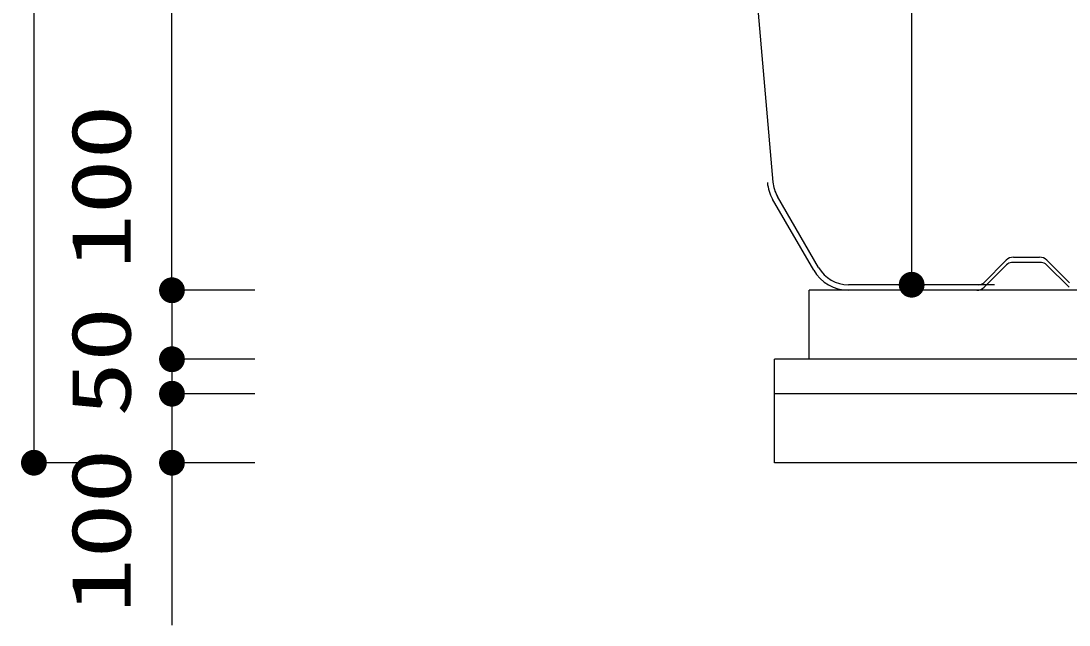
# Model space of a CAD drawing. Units: millimetres, scale not verified. Extents: x -10482 to 6837, y -7144 to 4933.
# Drawn here: x -7328 to -5810, y -4699 to -3823 of the extents above; entities that cross this region are included whole.
import ezdxf
from ezdxf.enums import TextEntityAlignment as Align

# ---------------------------------------------------------------- set-up
doc = ezdxf.new("R2010")
doc.units = ezdxf.units.MM
doc.header["$LTSCALE"] = 30
for name, color, linetype, lineweight in [('0-1_KIKI', 3, 'Continuous', 25), ('0-2_SEISAKU', 2, 'Continuous', 25), ('0-6_SUNPO', 7, 'Continuous', 25)]:
    doc.layers.add(name, color=color, linetype=linetype, lineweight=lineweight)
doc.styles.add('ＭＳ ゴシック', font='')
doc.styles.get('ＭＳ ゴシック').set_extended_font_data('MS Gothic')

msp = doc.modelspace()

# ---------------------------------------------------------------- linework, layer by layer
at = {"layer": '0-1_KIKI'}
for p, q in [((-6286.08, -3513.68), (-6238.55, -4056.93)), ((-6179.44, -4184.68), (-6238.97, -4081.57)), ((-6172.52, -4180.68), (-6232.05, -4077.57)), ((-5900.47, -4170.07), (-5933.15, -4202.75)), ((-5849.29, -4173.68), (-5892.87, -4173.68)), ((-5889.87, -4165.68), (-5852.29, -4165.68)), ((-5841.69, -4170.07), (-5809.01, -4202.75)), ((-5899.94, -4176.61), (-5932.62, -4209.28)), ((-5842.22, -4176.61), (-5809.55, -4209.28)), ((-5940.22, -4205.68), (-6129.21, -4205.68)), ((-5943.22, -4213.68), (-6129.21, -4213.68))]:
    msp.add_line(p, q, dxfattribs=at)
for centre, radius, start, end in [((-6188.74, -4052.57), 58, 185, 210), ((-6188.74, -4052.57), 50, 185, 210), ((-5889.87, -4180.68), 15, 90, 135), ((-5892.87, -4183.68), 10, 90, 135), ((-5852.29, -4180.68), 15, 45, 90), ((-5849.29, -4183.68), 10, 45, 90), ((-6129.21, -4155.68), 58, 210, 270), ((-6129.21, -4155.68), 50, 210, 270), ((-5940.22, -4195.68), 10, 270, 315), ((-5943.22, -4198.68), 15, 270, 315)]:
    msp.add_arc(centre, radius, start, end, dxfattribs=at)
at = {"layer": '0-2_SEISAKU'}
for p, q in [((-4586.08, -4213.67), (-6186.08, -4213.67)), ((-6186.08, -4313.67), (-6186.08, -4213.67)), ((-6236.08, -4463.67), (-6236.08, -4313.67)), ((-4536.08, -4313.67), (-6236.08, -4313.67)), ((-4536.08, -4363.67), (-6236.08, -4363.67)), ((-4536.08, -4463.67), (-6236.08, -4463.67))]:
    msp.add_line(p, q, dxfattribs=at)
at = {"layer": '0-6_SUNPO', "color": 4}
for p, q in [((-7309.12, -2363.67), (-7309.12, -4463.67)), ((-7109.12, -4213.67), (-7109.12, -2513.67)), ((-6037.53, -3020.67), (-6037.53, -4205.68)), ((-5917.53, -4205.68), (-6037.53, -4205.68)), ((-6989.12, -4213.67), (-7109.12, -4213.67)), ((-7109.12, -4213.67), (-7109.12, -4313.67)), ((-6989.12, -4213.67), (-7109.12, -4213.67)), ((-6989.12, -4313.67), (-7109.12, -4313.67)), ((-6989.12, -4313.67), (-7109.12, -4313.67)), ((-7109.12, -4313.67), (-7109.12, -4363.67)), ((-6989.12, -4363.67), (-7109.12, -4363.67)), ((-6989.12, -4363.67), (-7109.12, -4363.67)), ((-7109.12, -4363.67), (-7109.12, -4463.67)), ((-7189.12, -4463.67), (-7309.12, -4463.67)), ((-6989.12, -4463.67), (-7109.12, -4463.67)), ((-7109.12, -4463.67), (-7109.12, -4698.91))]:
    msp.add_line(p, q, dxfattribs=at)
at = {"layer": '0-6_SUNPO'}
for points in [[(-6047.95, -4190.09), (-6037.53, -4205.68), (-6050.79, -4192.42)], [(-6044.7, -4188.36), (-6037.53, -4205.68), (-6047.95, -4190.09)], [(-6041.19, -4187.29), (-6037.53, -4205.68), (-6044.7, -4188.36)], [(-6037.53, -4186.93), (-6037.53, -4205.68), (-6041.19, -4187.29)], [(-6033.87, -4187.29), (-6037.53, -4205.68), (-6037.53, -4186.93)], [(-6030.35, -4188.36), (-6037.53, -4205.68), (-6033.87, -4187.29)], [(-6027.11, -4190.09), (-6037.53, -4205.68), (-6030.35, -4188.36)], [(-6024.27, -4192.42), (-6037.53, -4205.68), (-6027.11, -4190.09)], [(-7124.71, -4203.26), (-7109.12, -4213.67), (-7126.44, -4206.5)], [(-7124.71, -4203.26), (-7109.12, -4213.67), (-7126.44, -4206.5)], [(-7122.38, -4200.42), (-7109.12, -4213.67), (-7124.71, -4203.26)], [(-7122.38, -4200.42), (-7109.12, -4213.67), (-7124.71, -4203.26)], [(-7119.54, -4198.08), (-7109.12, -4213.67), (-7122.38, -4200.42)], [(-7119.54, -4198.08), (-7109.12, -4213.67), (-7122.38, -4200.42)], [(-7116.3, -4196.35), (-7109.12, -4213.67), (-7119.54, -4198.08)], [(-7116.3, -4196.35), (-7109.12, -4213.67), (-7119.54, -4198.08)], [(-7112.78, -4195.28), (-7109.12, -4213.67), (-7116.3, -4196.35)], [(-7112.78, -4195.28), (-7109.12, -4213.67), (-7116.3, -4196.35)], [(-7109.12, -4194.92), (-7109.12, -4213.67), (-7112.78, -4195.28)], [(-7109.12, -4194.92), (-7109.12, -4213.67), (-7112.78, -4195.28)], [(-7105.46, -4195.28), (-7109.12, -4213.67), (-7109.12, -4194.92)], [(-7105.46, -4195.28), (-7109.12, -4213.67), (-7109.12, -4194.92)], [(-7101.95, -4196.35), (-7109.12, -4213.67), (-7105.46, -4195.28)], [(-7101.95, -4196.35), (-7109.12, -4213.67), (-7105.46, -4195.28)], [(-7098.7, -4198.08), (-7109.12, -4213.67), (-7101.95, -4196.35)], [(-7098.7, -4198.08), (-7109.12, -4213.67), (-7101.95, -4196.35)], [(-7095.86, -4200.42), (-7109.12, -4213.67), (-7098.7, -4198.08)], [(-7095.86, -4200.42), (-7109.12, -4213.67), (-7098.7, -4198.08)], [(-7093.53, -4203.26), (-7109.12, -4213.67), (-7095.86, -4200.42)], [(-7093.53, -4203.26), (-7109.12, -4213.67), (-7095.86, -4200.42)], [(-7091.8, -4206.5), (-7109.12, -4213.67), (-7093.53, -4203.26)], [(-7091.8, -4206.5), (-7109.12, -4213.67), (-7093.53, -4203.26)], [(-6055.92, -4202.02), (-6037.53, -4205.68), (-6056.28, -4205.68)], [(-6056.28, -4205.68), (-6037.53, -4205.68), (-6055.92, -4209.34)], [(-6054.85, -4198.5), (-6037.53, -4205.68), (-6055.92, -4202.02)], [(-6055.92, -4209.34), (-6037.53, -4205.68), (-6054.85, -4212.85)], [(-6053.12, -4195.26), (-6037.53, -4205.68), (-6054.85, -4198.5)], [(-6054.85, -4212.85), (-6037.53, -4205.68), (-6053.12, -4216.09)], [(-6050.79, -4192.42), (-6037.53, -4205.68), (-6053.12, -4195.26)], [(-6053.12, -4216.09), (-6037.53, -4205.68), (-6050.79, -4218.94)], [(-6050.79, -4218.94), (-6037.53, -4205.68), (-6047.95, -4221.27)], [(-6047.95, -4221.27), (-6037.53, -4205.68), (-6044.7, -4223)], [(-6044.7, -4223), (-6037.53, -4205.68), (-6041.19, -4224.07)], [(-6041.19, -4224.07), (-6037.53, -4205.68), (-6037.53, -4224.43)], [(-6021.94, -4195.26), (-6037.53, -4205.68), (-6024.27, -4192.42)], [(-6020.21, -4198.5), (-6037.53, -4205.68), (-6021.94, -4195.26)], [(-6019.14, -4202.02), (-6037.53, -4205.68), (-6020.21, -4198.5)], [(-6018.78, -4205.68), (-6037.53, -4205.68), (-6019.14, -4202.02)], [(-6037.53, -4224.43), (-6037.53, -4205.68), (-6033.87, -4224.07)], [(-6033.87, -4224.07), (-6037.53, -4205.68), (-6030.35, -4223)], [(-6030.35, -4223), (-6037.53, -4205.68), (-6027.11, -4221.27)], [(-6027.11, -4221.27), (-6037.53, -4205.68), (-6024.27, -4218.94)], [(-6024.27, -4218.94), (-6037.53, -4205.68), (-6021.94, -4216.09)], [(-6021.94, -4216.09), (-6037.53, -4205.68), (-6020.21, -4212.85)], [(-6020.21, -4212.85), (-6037.53, -4205.68), (-6019.14, -4209.34)], [(-6019.14, -4209.34), (-6037.53, -4205.68), (-6018.78, -4205.68)], [(-7127.51, -4210.02), (-7109.12, -4213.67), (-7127.87, -4213.67)], [(-7127.51, -4210.02), (-7109.12, -4213.67), (-7127.87, -4213.67)], [(-7127.87, -4213.67), (-7109.12, -4213.67), (-7127.51, -4217.33)], [(-7127.87, -4213.67), (-7109.12, -4213.67), (-7127.51, -4217.33)], [(-7126.44, -4206.5), (-7109.12, -4213.67), (-7127.51, -4210.02)], [(-7126.44, -4206.5), (-7109.12, -4213.67), (-7127.51, -4210.02)], [(-7127.51, -4217.33), (-7109.12, -4213.67), (-7126.44, -4220.85)], [(-7127.51, -4217.33), (-7109.12, -4213.67), (-7126.44, -4220.85)], [(-7126.44, -4220.85), (-7109.12, -4213.67), (-7124.71, -4224.09)], [(-7126.44, -4220.85), (-7109.12, -4213.67), (-7124.71, -4224.09)], [(-7124.71, -4224.09), (-7109.12, -4213.67), (-7122.38, -4226.93)], [(-7124.71, -4224.09), (-7109.12, -4213.67), (-7122.38, -4226.93)], [(-7122.38, -4226.93), (-7109.12, -4213.67), (-7119.54, -4229.26)], [(-7122.38, -4226.93), (-7109.12, -4213.67), (-7119.54, -4229.26)], [(-7119.54, -4229.26), (-7109.12, -4213.67), (-7116.3, -4231)], [(-7119.54, -4229.26), (-7109.12, -4213.67), (-7116.3, -4231)], [(-7116.3, -4231), (-7109.12, -4213.67), (-7112.78, -4232.06)], [(-7116.3, -4231), (-7109.12, -4213.67), (-7112.78, -4232.06)], [(-7112.78, -4232.06), (-7109.12, -4213.67), (-7109.12, -4232.42)], [(-7112.78, -4232.06), (-7109.12, -4213.67), (-7109.12, -4232.42)], [(-7090.73, -4210.02), (-7109.12, -4213.67), (-7091.8, -4206.5)], [(-7090.73, -4210.02), (-7109.12, -4213.67), (-7091.8, -4206.5)], [(-7090.37, -4213.67), (-7109.12, -4213.67), (-7090.73, -4210.02)], [(-7090.37, -4213.67), (-7109.12, -4213.67), (-7090.73, -4210.02)], [(-7109.12, -4232.42), (-7109.12, -4213.67), (-7105.46, -4232.06)], [(-7105.46, -4232.06), (-7109.12, -4213.67), (-7101.95, -4231)], [(-7101.95, -4231), (-7109.12, -4213.67), (-7098.7, -4229.26)], [(-7098.7, -4229.26), (-7109.12, -4213.67), (-7095.86, -4226.93)], [(-7095.86, -4226.93), (-7109.12, -4213.67), (-7093.53, -4224.09)], [(-7093.53, -4224.09), (-7109.12, -4213.67), (-7091.8, -4220.85)], [(-7091.8, -4220.85), (-7109.12, -4213.67), (-7090.73, -4217.33)], [(-7090.73, -4217.33), (-7109.12, -4213.67), (-7090.37, -4213.67)], [(-7109.12, -4232.42), (-7109.12, -4213.67), (-7105.46, -4232.06)], [(-7105.46, -4232.06), (-7109.12, -4213.67), (-7101.95, -4231)], [(-7101.95, -4231), (-7109.12, -4213.67), (-7098.7, -4229.26)], [(-7098.7, -4229.26), (-7109.12, -4213.67), (-7095.86, -4226.93)], [(-7095.86, -4226.93), (-7109.12, -4213.67), (-7093.53, -4224.09)], [(-7093.53, -4224.09), (-7109.12, -4213.67), (-7091.8, -4220.85)], [(-7091.8, -4220.85), (-7109.12, -4213.67), (-7090.73, -4217.33)], [(-7090.73, -4217.33), (-7109.12, -4213.67), (-7090.37, -4213.67)], [(-7116.3, -4296.35), (-7109.12, -4313.67), (-7119.54, -4298.08)], [(-7116.3, -4296.35), (-7109.12, -4313.67), (-7119.54, -4298.08)], [(-7112.78, -4295.28), (-7109.12, -4313.67), (-7116.3, -4296.35)], [(-7112.78, -4295.28), (-7109.12, -4313.67), (-7116.3, -4296.35)], [(-7109.12, -4294.92), (-7109.12, -4313.67), (-7112.78, -4295.28)], [(-7109.12, -4294.92), (-7109.12, -4313.67), (-7112.78, -4295.28)], [(-7105.46, -4295.28), (-7109.12, -4313.67), (-7109.12, -4294.92)], [(-7105.46, -4295.28), (-7109.12, -4313.67), (-7109.12, -4294.92)], [(-7101.95, -4296.35), (-7109.12, -4313.67), (-7105.46, -4295.28)], [(-7101.95, -4296.35), (-7109.12, -4313.67), (-7105.46, -4295.28)], [(-7098.7, -4298.08), (-7109.12, -4313.67), (-7101.95, -4296.35)], [(-7098.7, -4298.08), (-7109.12, -4313.67), (-7101.95, -4296.35)], [(-7127.51, -4310.02), (-7109.12, -4313.67), (-7127.87, -4313.67)], [(-7127.51, -4310.02), (-7109.12, -4313.67), (-7127.87, -4313.67)], [(-7126.44, -4306.5), (-7109.12, -4313.67), (-7127.51, -4310.02)], [(-7126.44, -4306.5), (-7109.12, -4313.67), (-7127.51, -4310.02)], [(-7124.71, -4303.26), (-7109.12, -4313.67), (-7126.44, -4306.5)], [(-7124.71, -4303.26), (-7109.12, -4313.67), (-7126.44, -4306.5)], [(-7122.38, -4300.42), (-7109.12, -4313.67), (-7124.71, -4303.26)], [(-7122.38, -4300.42), (-7109.12, -4313.67), (-7124.71, -4303.26)], [(-7119.54, -4298.08), (-7109.12, -4313.67), (-7122.38, -4300.42)], [(-7119.54, -4298.08), (-7109.12, -4313.67), (-7122.38, -4300.42)], [(-7095.86, -4300.42), (-7109.12, -4313.67), (-7098.7, -4298.08)], [(-7095.86, -4300.42), (-7109.12, -4313.67), (-7098.7, -4298.08)], [(-7093.53, -4303.26), (-7109.12, -4313.67), (-7095.86, -4300.42)], [(-7093.53, -4303.26), (-7109.12, -4313.67), (-7095.86, -4300.42)], [(-7091.8, -4306.5), (-7109.12, -4313.67), (-7093.53, -4303.26)], [(-7091.8, -4306.5), (-7109.12, -4313.67), (-7093.53, -4303.26)], [(-7090.73, -4310.02), (-7109.12, -4313.67), (-7091.8, -4306.5)], [(-7090.73, -4310.02), (-7109.12, -4313.67), (-7091.8, -4306.5)], [(-7090.37, -4313.67), (-7109.12, -4313.67), (-7090.73, -4310.02)], [(-7090.37, -4313.67), (-7109.12, -4313.67), (-7090.73, -4310.02)], [(-7127.87, -4313.67), (-7109.12, -4313.67), (-7127.51, -4317.33)], [(-7127.87, -4313.67), (-7109.12, -4313.67), (-7127.51, -4317.33)], [(-7127.51, -4317.33), (-7109.12, -4313.67), (-7126.44, -4320.85)], [(-7127.51, -4317.33), (-7109.12, -4313.67), (-7126.44, -4320.85)], [(-7126.44, -4320.85), (-7109.12, -4313.67), (-7124.71, -4324.09)], [(-7126.44, -4320.85), (-7109.12, -4313.67), (-7124.71, -4324.09)], [(-7124.71, -4324.09), (-7109.12, -4313.67), (-7122.38, -4326.93)], [(-7124.71, -4324.09), (-7109.12, -4313.67), (-7122.38, -4326.93)], [(-7122.38, -4326.93), (-7109.12, -4313.67), (-7119.54, -4329.26)], [(-7122.38, -4326.93), (-7109.12, -4313.67), (-7119.54, -4329.26)], [(-7119.54, -4329.26), (-7109.12, -4313.67), (-7116.3, -4331)], [(-7119.54, -4329.26), (-7109.12, -4313.67), (-7116.3, -4331)], [(-7116.3, -4331), (-7109.12, -4313.67), (-7112.78, -4332.06)], [(-7116.3, -4331), (-7109.12, -4313.67), (-7112.78, -4332.06)], [(-7112.78, -4332.06), (-7109.12, -4313.67), (-7109.12, -4332.42)], [(-7112.78, -4332.06), (-7109.12, -4313.67), (-7109.12, -4332.42)], [(-7109.12, -4332.42), (-7109.12, -4313.67), (-7105.46, -4332.06)], [(-7105.46, -4332.06), (-7109.12, -4313.67), (-7101.95, -4331)], [(-7101.95, -4331), (-7109.12, -4313.67), (-7098.7, -4329.26)], [(-7098.7, -4329.26), (-7109.12, -4313.67), (-7095.86, -4326.93)], [(-7095.86, -4326.93), (-7109.12, -4313.67), (-7093.53, -4324.09)], [(-7093.53, -4324.09), (-7109.12, -4313.67), (-7091.8, -4320.85)], [(-7091.8, -4320.85), (-7109.12, -4313.67), (-7090.73, -4317.33)], [(-7090.73, -4317.33), (-7109.12, -4313.67), (-7090.37, -4313.67)], [(-7109.12, -4332.42), (-7109.12, -4313.67), (-7105.46, -4332.06)], [(-7105.46, -4332.06), (-7109.12, -4313.67), (-7101.95, -4331)], [(-7101.95, -4331), (-7109.12, -4313.67), (-7098.7, -4329.26)], [(-7098.7, -4329.26), (-7109.12, -4313.67), (-7095.86, -4326.93)], [(-7095.86, -4326.93), (-7109.12, -4313.67), (-7093.53, -4324.09)], [(-7093.53, -4324.09), (-7109.12, -4313.67), (-7091.8, -4320.85)], [(-7091.8, -4320.85), (-7109.12, -4313.67), (-7090.73, -4317.33)], [(-7090.73, -4317.33), (-7109.12, -4313.67), (-7090.37, -4313.67)], [(-7126.44, -4356.5), (-7109.12, -4363.67), (-7127.51, -4360.02)], [(-7126.44, -4356.5), (-7109.12, -4363.67), (-7127.51, -4360.02)], [(-7124.71, -4353.26), (-7109.12, -4363.67), (-7126.44, -4356.5)], [(-7124.71, -4353.26), (-7109.12, -4363.67), (-7126.44, -4356.5)], [(-7122.38, -4350.42), (-7109.12, -4363.67), (-7124.71, -4353.26)], [(-7122.38, -4350.42), (-7109.12, -4363.67), (-7124.71, -4353.26)], [(-7119.54, -4348.08), (-7109.12, -4363.67), (-7122.38, -4350.42)], [(-7119.54, -4348.08), (-7109.12, -4363.67), (-7122.38, -4350.42)], [(-7116.3, -4346.35), (-7109.12, -4363.67), (-7119.54, -4348.08)], [(-7116.3, -4346.35), (-7109.12, -4363.67), (-7119.54, -4348.08)], [(-7112.78, -4345.28), (-7109.12, -4363.67), (-7116.3, -4346.35)], [(-7112.78, -4345.28), (-7109.12, -4363.67), (-7116.3, -4346.35)], [(-7109.12, -4344.92), (-7109.12, -4363.67), (-7112.78, -4345.28)], [(-7109.12, -4344.92), (-7109.12, -4363.67), (-7112.78, -4345.28)], [(-7105.46, -4345.28), (-7109.12, -4363.67), (-7109.12, -4344.92)], [(-7105.46, -4345.28), (-7109.12, -4363.67), (-7109.12, -4344.92)], [(-7101.95, -4346.35), (-7109.12, -4363.67), (-7105.46, -4345.28)], [(-7101.95, -4346.35), (-7109.12, -4363.67), (-7105.46, -4345.28)], [(-7098.7, -4348.08), (-7109.12, -4363.67), (-7101.95, -4346.35)], [(-7098.7, -4348.08), (-7109.12, -4363.67), (-7101.95, -4346.35)], [(-7095.86, -4350.42), (-7109.12, -4363.67), (-7098.7, -4348.08)], [(-7095.86, -4350.42), (-7109.12, -4363.67), (-7098.7, -4348.08)], [(-7093.53, -4353.26), (-7109.12, -4363.67), (-7095.86, -4350.42)], [(-7093.53, -4353.26), (-7109.12, -4363.67), (-7095.86, -4350.42)], [(-7091.8, -4356.5), (-7109.12, -4363.67), (-7093.53, -4353.26)], [(-7091.8, -4356.5), (-7109.12, -4363.67), (-7093.53, -4353.26)], [(-7090.73, -4360.02), (-7109.12, -4363.67), (-7091.8, -4356.5)], [(-7090.73, -4360.02), (-7109.12, -4363.67), (-7091.8, -4356.5)], [(-7127.51, -4360.02), (-7109.12, -4363.67), (-7127.87, -4363.67)], [(-7127.51, -4360.02), (-7109.12, -4363.67), (-7127.87, -4363.67)], [(-7127.87, -4363.67), (-7109.12, -4363.67), (-7127.51, -4367.33)], [(-7127.87, -4363.67), (-7109.12, -4363.67), (-7127.51, -4367.33)], [(-7127.51, -4367.33), (-7109.12, -4363.67), (-7126.44, -4370.85)], [(-7127.51, -4367.33), (-7109.12, -4363.67), (-7126.44, -4370.85)], [(-7126.44, -4370.85), (-7109.12, -4363.67), (-7124.71, -4374.09)], [(-7126.44, -4370.85), (-7109.12, -4363.67), (-7124.71, -4374.09)], [(-7124.71, -4374.09), (-7109.12, -4363.67), (-7122.38, -4376.93)], [(-7124.71, -4374.09), (-7109.12, -4363.67), (-7122.38, -4376.93)], [(-7122.38, -4376.93), (-7109.12, -4363.67), (-7119.54, -4379.26)], [(-7122.38, -4376.93), (-7109.12, -4363.67), (-7119.54, -4379.26)], [(-7119.54, -4379.26), (-7109.12, -4363.67), (-7116.3, -4381)], [(-7119.54, -4379.26), (-7109.12, -4363.67), (-7116.3, -4381)], [(-7116.3, -4381), (-7109.12, -4363.67), (-7112.78, -4382.06)], [(-7116.3, -4381), (-7109.12, -4363.67), (-7112.78, -4382.06)], [(-7112.78, -4382.06), (-7109.12, -4363.67), (-7109.12, -4382.42)], [(-7112.78, -4382.06), (-7109.12, -4363.67), (-7109.12, -4382.42)], [(-7090.37, -4363.67), (-7109.12, -4363.67), (-7090.73, -4360.02)], [(-7090.37, -4363.67), (-7109.12, -4363.67), (-7090.73, -4360.02)], [(-7109.12, -4382.42), (-7109.12, -4363.67), (-7105.46, -4382.06)], [(-7105.46, -4382.06), (-7109.12, -4363.67), (-7101.95, -4381)], [(-7101.95, -4381), (-7109.12, -4363.67), (-7098.7, -4379.26)], [(-7098.7, -4379.26), (-7109.12, -4363.67), (-7095.86, -4376.93)], [(-7095.86, -4376.93), (-7109.12, -4363.67), (-7093.53, -4374.09)], [(-7093.53, -4374.09), (-7109.12, -4363.67), (-7091.8, -4370.85)], [(-7091.8, -4370.85), (-7109.12, -4363.67), (-7090.73, -4367.33)], [(-7090.73, -4367.33), (-7109.12, -4363.67), (-7090.37, -4363.67)], [(-7109.12, -4382.42), (-7109.12, -4363.67), (-7105.46, -4382.06)], [(-7105.46, -4382.06), (-7109.12, -4363.67), (-7101.95, -4381)], [(-7101.95, -4381), (-7109.12, -4363.67), (-7098.7, -4379.26)], [(-7098.7, -4379.26), (-7109.12, -4363.67), (-7095.86, -4376.93)], [(-7095.86, -4376.93), (-7109.12, -4363.67), (-7093.53, -4374.09)], [(-7093.53, -4374.09), (-7109.12, -4363.67), (-7091.8, -4370.85)], [(-7091.8, -4370.85), (-7109.12, -4363.67), (-7090.73, -4367.33)], [(-7090.73, -4367.33), (-7109.12, -4363.67), (-7090.37, -4363.67)], [(-7319.54, -4448.08), (-7309.12, -4463.67), (-7322.38, -4450.42)], [(-7316.3, -4446.35), (-7309.12, -4463.67), (-7319.54, -4448.08)], [(-7312.78, -4445.28), (-7309.12, -4463.67), (-7316.3, -4446.35)], [(-7309.12, -4444.92), (-7309.12, -4463.67), (-7312.78, -4445.28)], [(-7305.46, -4445.28), (-7309.12, -4463.67), (-7309.12, -4444.92)], [(-7301.95, -4446.35), (-7309.12, -4463.67), (-7305.46, -4445.28)], [(-7298.7, -4448.08), (-7309.12, -4463.67), (-7301.95, -4446.35)], [(-7295.86, -4450.42), (-7309.12, -4463.67), (-7298.7, -4448.08)], [(-7119.54, -4448.08), (-7109.12, -4463.67), (-7122.38, -4450.42)], [(-7116.3, -4446.35), (-7109.12, -4463.67), (-7119.54, -4448.08)], [(-7112.78, -4445.28), (-7109.12, -4463.67), (-7116.3, -4446.35)], [(-7109.12, -4444.92), (-7109.12, -4463.67), (-7112.78, -4445.28)], [(-7105.46, -4445.28), (-7109.12, -4463.67), (-7109.12, -4444.92)], [(-7101.95, -4446.35), (-7109.12, -4463.67), (-7105.46, -4445.28)], [(-7098.7, -4448.08), (-7109.12, -4463.67), (-7101.95, -4446.35)], [(-7095.86, -4450.42), (-7109.12, -4463.67), (-7098.7, -4448.08)], [(-7327.51, -4460.02), (-7309.12, -4463.67), (-7327.87, -4463.67)], [(-7327.87, -4463.67), (-7309.12, -4463.67), (-7327.51, -4467.33)], [(-7326.44, -4456.5), (-7309.12, -4463.67), (-7327.51, -4460.02)], [(-7327.51, -4467.33), (-7309.12, -4463.67), (-7326.44, -4470.85)], [(-7324.71, -4453.26), (-7309.12, -4463.67), (-7326.44, -4456.5)], [(-7326.44, -4470.85), (-7309.12, -4463.67), (-7324.71, -4474.09)], [(-7322.38, -4450.42), (-7309.12, -4463.67), (-7324.71, -4453.26)], [(-7324.71, -4474.09), (-7309.12, -4463.67), (-7322.38, -4476.93)], [(-7322.38, -4476.93), (-7309.12, -4463.67), (-7319.54, -4479.26)], [(-7319.54, -4479.26), (-7309.12, -4463.67), (-7316.3, -4481)], [(-7316.3, -4481), (-7309.12, -4463.67), (-7312.78, -4482.06)], [(-7312.78, -4482.06), (-7309.12, -4463.67), (-7309.12, -4482.42)], [(-7293.53, -4453.26), (-7309.12, -4463.67), (-7295.86, -4450.42)], [(-7291.8, -4456.5), (-7309.12, -4463.67), (-7293.53, -4453.26)], [(-7290.73, -4460.02), (-7309.12, -4463.67), (-7291.8, -4456.5)], [(-7290.37, -4463.67), (-7309.12, -4463.67), (-7290.73, -4460.02)], [(-7309.12, -4482.42), (-7309.12, -4463.67), (-7305.46, -4482.06)], [(-7305.46, -4482.06), (-7309.12, -4463.67), (-7301.95, -4481)], [(-7301.95, -4481), (-7309.12, -4463.67), (-7298.7, -4479.26)], [(-7298.7, -4479.26), (-7309.12, -4463.67), (-7295.86, -4476.93)], [(-7295.86, -4476.93), (-7309.12, -4463.67), (-7293.53, -4474.09)], [(-7293.53, -4474.09), (-7309.12, -4463.67), (-7291.8, -4470.85)], [(-7291.8, -4470.85), (-7309.12, -4463.67), (-7290.73, -4467.33)], [(-7290.73, -4467.33), (-7309.12, -4463.67), (-7290.37, -4463.67)], [(-7127.51, -4460.02), (-7109.12, -4463.67), (-7127.87, -4463.67)], [(-7127.87, -4463.67), (-7109.12, -4463.67), (-7127.51, -4467.33)], [(-7126.44, -4456.5), (-7109.12, -4463.67), (-7127.51, -4460.02)], [(-7127.51, -4467.33), (-7109.12, -4463.67), (-7126.44, -4470.85)], [(-7124.71, -4453.26), (-7109.12, -4463.67), (-7126.44, -4456.5)], [(-7126.44, -4470.85), (-7109.12, -4463.67), (-7124.71, -4474.09)], [(-7122.38, -4450.42), (-7109.12, -4463.67), (-7124.71, -4453.26)], [(-7124.71, -4474.09), (-7109.12, -4463.67), (-7122.38, -4476.93)], [(-7122.38, -4476.93), (-7109.12, -4463.67), (-7119.54, -4479.26)], [(-7119.54, -4479.26), (-7109.12, -4463.67), (-7116.3, -4481)], [(-7116.3, -4481), (-7109.12, -4463.67), (-7112.78, -4482.06)], [(-7112.78, -4482.06), (-7109.12, -4463.67), (-7109.12, -4482.42)], [(-7093.53, -4453.26), (-7109.12, -4463.67), (-7095.86, -4450.42)], [(-7091.8, -4456.5), (-7109.12, -4463.67), (-7093.53, -4453.26)], [(-7090.73, -4460.02), (-7109.12, -4463.67), (-7091.8, -4456.5)], [(-7090.37, -4463.67), (-7109.12, -4463.67), (-7090.73, -4460.02)], [(-7109.12, -4482.42), (-7109.12, -4463.67), (-7105.46, -4482.06)], [(-7105.46, -4482.06), (-7109.12, -4463.67), (-7101.95, -4481)], [(-7101.95, -4481), (-7109.12, -4463.67), (-7098.7, -4479.26)], [(-7098.7, -4479.26), (-7109.12, -4463.67), (-7095.86, -4476.93)], [(-7095.86, -4476.93), (-7109.12, -4463.67), (-7093.53, -4474.09)], [(-7093.53, -4474.09), (-7109.12, -4463.67), (-7091.8, -4470.85)], [(-7091.8, -4470.85), (-7109.12, -4463.67), (-7090.73, -4467.33)], [(-7090.73, -4467.33), (-7109.12, -4463.67), (-7090.37, -4463.67)]]:
    msp.add_solid(points, dxfattribs=at)

# ---------------------------------------------------------------- texts
at = {"layer": '0-6_SUNPO', "color": 3, "style": 'ＭＳ ゴシック', "width": 1.35}
for s, p in [('100', (-7142.87, -4183.05)), ('50', (-7142.87, -4396.96)), ('100', (-7142.87, -4681.78))]:
    msp.add_text(s, height=86.59, rotation=90, dxfattribs=at).set_placement(p, align=Align.BOTTOM_LEFT)

doc.saveas('drawing.dxf')
